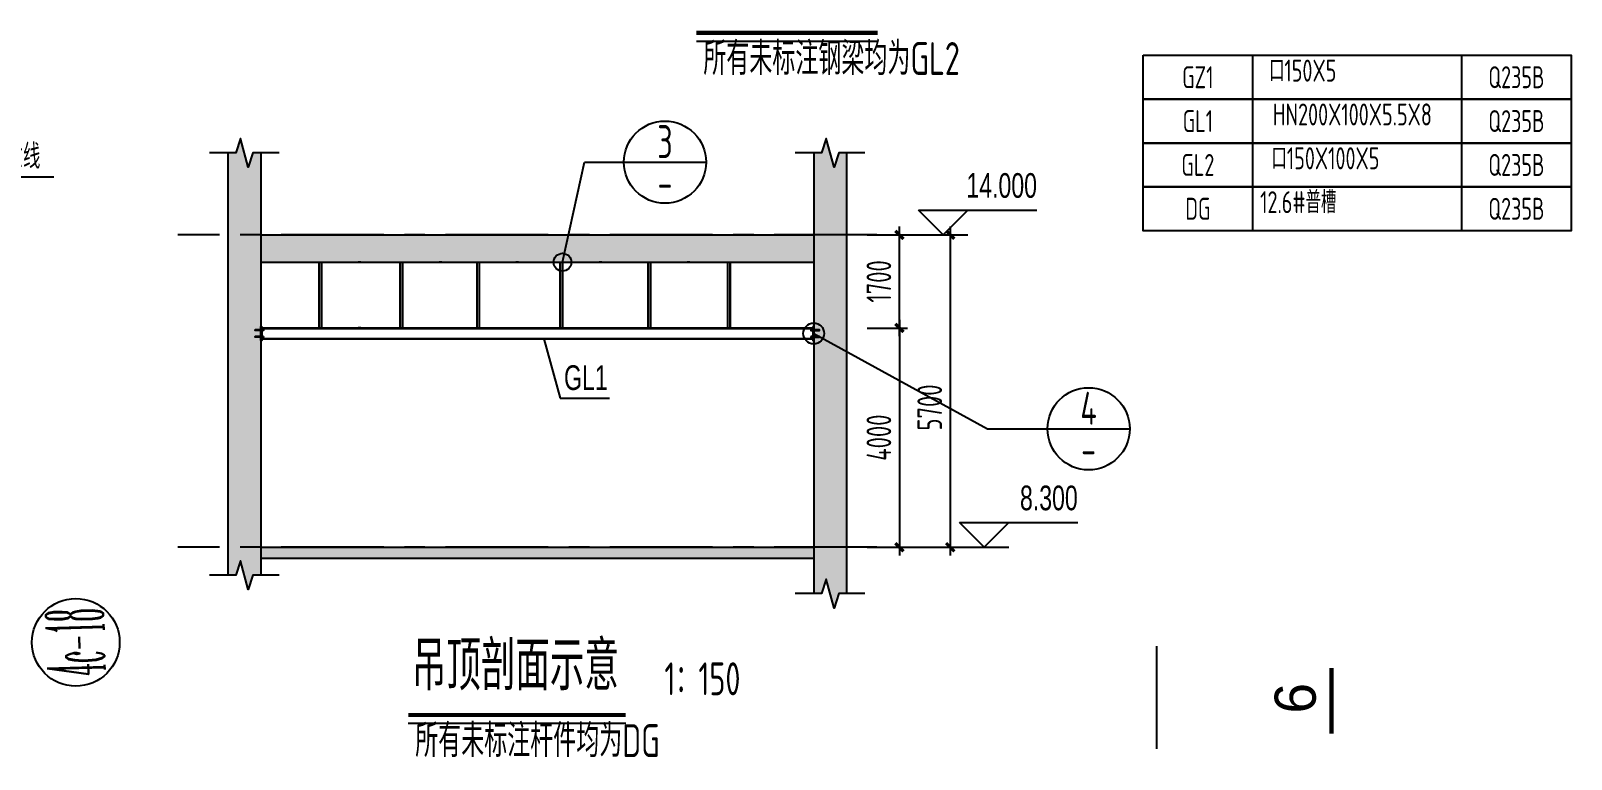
# Model space of a CAD drawing. Extents: x -803796 to -501762, y -1479216 to -846035.
# Drawn here: x -553174 to -525059, y -883356 to -870068 of the extents above; entities that cross this region are included whole.
import ezdxf
from ezdxf.enums import TextEntityAlignment as Align

# ---------------------------------------------------------------- set-up
doc = ezdxf.new("R2010")
doc.units = 0
doc.header["$LTSCALE"] = 1500
doc.linetypes.add('CENTER', pattern=[2, 1.25, -0.25, 0.25, -0.25])
doc.linetypes.add('DASHED', pattern=[19.05, 12.7, -6.35])
doc.layers.get('0').update_dxf_attribs({"linetype": 'CONTINUOUS'})
doc.layers.get('Defpoints').update_dxf_attribs({"linetype": 'CONTINUOUS'})
for name, color, linetype in [('AR-INT DECO', 140, 'CONTINUOUS'), ('AXIS', 253, 'CENTER'), ('DIM', 3, 'CONTINUOUS'), ('HATCH', 254, 'CONTINUOUS'), ('NUM', 7, 'CONTINUOUS'), ('P-WALL-ORIG', 6, 'CONTINUOUS'), ('STXT_XG_END_THIN', 2, 'CONTINUOUS'), ('STXT_XG_THIN', 2, 'CONTINUOUS'), ('STXT_XG_TNDSH', 6, 'DASHED'), ('TAB', 7, 'CONTINUOUS'), ('TEXT', 7, 'CONTINUOUS'), ('THICK', 6, 'CONTINUOUS'), ('THIN', 7, 'CONTINUOUS'), ('XREF-GRID-04区$0$AXIS', 3, 'CONTINUOUS')]:
    doc.layers.add(name, color=color, linetype=linetype)
doc.styles.add('TSSD_Dimension', font='Tssdeng.shx', dxfattribs={"width": 0.7, "bigfont": 'hztxt.shx'})
doc.styles.add('TSSD_Label', font='tj03-romans1.shx', dxfattribs={"width": 0.7, "bigfont": 'hztxt.shx'})
doc.styles.add('TSSD_NORM', font='tssdeng.shx', dxfattribs={"width": 0.7, "bigfont": 'hztxt.shx'})
doc.styles.add('TSSD_Num', font='tssdeng.shx', dxfattribs={"width": 0.7, "bigfont": 'hztxt.shx'})
doc.styles.add('XREF-GRID-04区$0$_TCH_AXIS', font='COMPLEX', dxfattribs={"bigfont": 'GBCBIG'})
doc.dimstyles.new('TSSD_150_150', dxfattribs={"dimtxt": 450, "dimasz": 150, "dimexe": 150, "dimexo": 375, "dimgap": 150, "dimtad": 1, "dimdec": 0, "dimzin": 0, "dimdsep": 46, "dimtxsty": 'TSSD_Dimension', "dimblk": 'ARCHTICK', "dimblk1": 'ARCHTICK', "dimblk2": 'ARCHTICK', "dimcen": 0, "dimdle": 150, "dimclrt": 7, "dimadec": 0, "dimazin": 0, "dimtfac": 1, "dimtdec": 0, "dimtix": 1, "dimtmove": 2, "dimatfit": 3, "dimfxl": 1, "dimtolj": 1, "dimtzin": 0, "dimarcsym": 0})
pattern_1 = [(50, (-11402.73, 69024.31), (179.315046, -15.688034), [18.75, -206.25]), (355, (-11402.73, 69024.31), (-34.687833, 188.048033), [15, -165]), (100.4514, (-11387.79, 69023), (144.627345, 172.359886), [15.935047, -175.285528]), (46.1842, (-11402.73, 69074.3), (266.81026, -41.379754), [28.125, -309.375]), (96.6356, (-11380.5, 69070.86), (233.665676, 243.52947), [23.90257, -262.92825]), (351.1842, (-11402.73, 69074.3), (233.665486, 243.52965), [22.5, -247.5]), (21, (-11377.73, 69061.81), (149.226763, -100.654723), [18.75, -206.25]), (326, (-11377.73, 69061.81), (60.828833, 181.28751), [15, -165]), (71.4514, (-11365.3, 69053.42), (210.055657, 80.632624), [15.935047, -175.285528]), (45, (-11402.73, 69024.31), (-141.421356, 141.421356), [])]

# ---------------------------------------------------------------- blocks, each defined once
blk = doc.blocks.new('_ArchTick')
at = {"color": 0, "linetype": 'ByBlock', "const_width": 0.4}
blk.add_lwpolyline([(-0.5, -0.5), (0.5, 0.5)], dxfattribs=at)
blk = doc.blocks.new('*D80')
at = {"layer": 'Defpoints', "color": 0, "transparency": 16777216}
for p in [(-538284, -873790), (-537320, -873790), (-538284, -875490)]:
    blk.add_point(p, dxfattribs=at)
at = {"layer": 'DIM', "color": 0, "lineweight": -2, "transparency": 16777216}
for p, q in [((-537909, -873790), (-537170, -873790)), ((-537320, -875640), (-537320, -873640)), ((-537909, -875490), (-537170, -875490))]:
    blk.add_line(p, q, dxfattribs=at)
at = {"layer": 'DIM', "color": 0, "lineweight": -2, "transparency": 16777216, "xscale": 150, "yscale": 150, "zscale": 150}
for p, rotation in [((-537320, -873790), 90), ((-537320, -875490), 270)]:
    blk.add_blockref('_ArchTick', p, dxfattribs=dict(at, rotation=rotation))
at = {"layer": 'DIM', "color": 7, "transparency": 16777216, "insert": (-537695, -874640), "char_height": 450, "attachment_point": 5, "rotation": 90, "style": 'TSSD_Dimension'}
blk.add_mtext('\\A1;1700', dxfattribs=at)
blk = doc.blocks.new('*D81')
at = {"layer": 'Defpoints', "color": 0, "transparency": 16777216}
for p in [(-538284, -875490), (-538284, -879490), (-537320, -879490)]:
    blk.add_point(p, dxfattribs=at)
at = {"layer": 'DIM', "color": 0, "lineweight": -2, "transparency": 16777216}
for p, q in [((-537909, -875490), (-537170, -875490)), ((-537320, -875340), (-537320, -879640)), ((-537909, -879490), (-537170, -879490))]:
    blk.add_line(p, q, dxfattribs=at)
at = {"layer": 'DIM', "color": 0, "lineweight": -2, "transparency": 16777216, "xscale": 150, "yscale": 150, "zscale": 150}
for p, rotation in [((-537320, -875490), 90), ((-537320, -879490), 270)]:
    blk.add_blockref('_ArchTick', p, dxfattribs=dict(at, rotation=rotation))
at = {"layer": 'DIM', "color": 7, "transparency": 16777216, "insert": (-537695, -877490), "char_height": 450, "attachment_point": 5, "rotation": 90, "style": 'TSSD_Dimension'}
blk.add_mtext('\\A1;4000', dxfattribs=at)
blk = doc.blocks.new('*D82')
at = {"layer": 'Defpoints', "color": 0, "transparency": 16777216}
for p in [(-537984, -873790), (-537984, -879490), (-536392, -879490)]:
    blk.add_point(p, dxfattribs=at)
at = {"layer": 'DIM', "color": 0, "lineweight": -2, "transparency": 16777216}
for p, q in [((-537609, -873790), (-536242, -873790)), ((-536392, -873640), (-536392, -879640)), ((-537609, -879490), (-536242, -879490))]:
    blk.add_line(p, q, dxfattribs=at)
at = {"layer": 'DIM', "color": 0, "lineweight": -2, "transparency": 16777216, "xscale": 150, "yscale": 150, "zscale": 150}
for p, rotation in [((-536392, -873790), 90), ((-536392, -879490), 270)]:
    blk.add_blockref('_ArchTick', p, dxfattribs=dict(at, rotation=rotation))
at = {"layer": 'DIM', "color": 7, "transparency": 16777216, "insert": (-536767, -876940), "char_height": 450, "attachment_point": 5, "rotation": 90, "style": 'TSSD_Dimension'}
blk.add_mtext('\\A1;5700', dxfattribs=at)
blk = doc.blocks.new('A$C01594A37')
at = {"layer": 'AR-INT DECO'}
for p, q in [((-125, 2336), (-125, 782)), ((-5, 2336), (-5, 782)), ((1075, 2336), (1075, 782)), ((1195, 2336), (1195, 782))]:
    blk.add_line(p, q, dxfattribs=at)
for points in [[(-765, 1994), (1835, 1994), (1835, 1834), (-765, 1834)], [(-125, 2336), (-5, 2336), (-5, 782), (-125, 782)], [(1075, 2336), (1195, 2336), (1195, 782), (1075, 782)]]:
    blk.add_lwpolyline(points, close=True, dxfattribs=at)
blk = doc.blocks.new('ts_idx')
at = {"color": 0, "linetype": 'ByBlock', "lineweight": -2}
blk.add_line((-0.5, 0), (0.5, 0), dxfattribs=at)
blk.add_circle((0, 0), 0.5, dxfattribs=at)
at = {"color": 0, "linetype": 'ByBlock', "lineweight": -2, "style": 'TSSD_Num', "width": 0.7}
for tag, p in [('1', (0, 0.25)), ('A', (0, -0.25))]:
    blk.add_attdef(tag, text='', height=0.4, dxfattribs=at).set_placement(p, align=Align.MIDDLE_CENTER)

msp = doc.modelspace()

# ---------------------------------------------------------------- hatches: boundary and pattern name
at = {"layer": 'HATCH'}
h = msp.add_hatch(dxfattribs=at)
h.set_pattern_fill('ARMOREDW', color=256, scale=25, style=0)
h.set_pattern_definition(pattern_1)
h.paths.add_polyline_path([(-548975.9, -872294.7), (-549119.9, -872294.7), (-549203.9, -872558.7), (-549347.9, -872030.7), (-549431.9, -872294.7), (-549575.9, -872294.7), (-549575.9, -879998.6), (-549431.9, -879998.6), (-549347.9, -879734.6), (-549203.9, -880262.6), (-549119.9, -879998.6), (-548975.9, -879998.6)])
h = msp.add_hatch(dxfattribs=at)
h.set_pattern_fill('ARMOREDW', color=256, scale=25, style=0)
h.set_pattern_definition(pattern_1)
h.paths.add_polyline_path([(-538284.3, -872294.7), (-538428.3, -872294.7), (-538512.3, -872558.7), (-538656.3, -872030.7), (-538740.3, -872294.7), (-538884.3, -872294.7), (-538884.3, -880334.5), (-538740.3, -880334.5), (-538656.3, -880070.5), (-538512.3, -880598.5), (-538428.3, -880334.5), (-538284.3, -880334.5)])
h = msp.add_hatch(dxfattribs=at)
h.set_pattern_fill('ARMOREDW', color=256, scale=25, style=0)
h.set_pattern_definition([(50, (-16540.79, -12281.03), (179.315046, -15.688034), [18.75, -206.25]), (355, (-16540.8, -12281.03), (-34.687833, 188.048033), [15, -165]), (100.4514, (-16525.85, -12282.33), (144.627345, 172.359886), [15.935047, -175.285528]), (46.1842, (-16540.8, -12231.03), (266.81026, -41.379754), [28.125, -309.375]), (96.6356, (-16518.56, -12234.47), (233.665676, 243.52947), [23.90257, -262.92825]), (351.1842, (-16540.8, -12231.03), (233.66549, 243.52965), [22.5, -247.5]), (21, (-16515.79, -12243.53), (149.226763, -100.654723), [18.75, -206.25]), (326, (-16515.8, -12243.53), (60.828833, 181.28751), [15, -165]), (71.4514, (-16503.36, -12251.91), (210.055657, 80.632624), [15.935047, -175.285528]), (45, (-16540.8, -12281.03), (-141.421356, 141.421356), [])])
h.paths.add_polyline_path([(-548975.9, -873789.8), (-548975.9, -874289.8), (-538884.3, -874289.8), (-538884.3, -873789.8)])
h = msp.add_hatch(dxfattribs=at)
h.set_pattern_fill('ARMOREDW', color=256, scale=25, style=0)
h.set_pattern_definition([(50, (-16540.79, -12281.03), (179.315046, -15.688034), [18.75, -206.25]), (355, (-16540.8, -12281.03), (-34.687833, 188.048033), [15, -165]), (100.4514, (-16525.85, -12282.33), (144.627345, 172.359886), [15.935047, -175.285528]), (46.1842, (-16540.8, -12231.03), (266.81026, -41.379754), [28.125, -309.375]), (96.6356, (-16518.56, -12234.47), (233.665676, 243.52947), [23.90257, -262.92825]), (351.1842, (-16540.8, -12231.03), (233.66549, 243.52965), [22.5, -247.5]), (21, (-16515.79, -12243.53), (149.226763, -100.654723), [18.75, -206.25]), (326, (-16515.8, -12243.53), (60.828833, 181.28751), [15, -165]), (71.4514, (-16503.36, -12251.91), (210.055657, 80.632624), [15.935047, -175.285528]), (45, (-16540.8, -12281.03), (-141.421356, 141.421356), [])])
h.paths.add_polyline_path([(-548975.9, -879489.8), (-548975.9, -879689.8), (-538884.3, -879689.8), (-538884.3, -879489.8)])

# ---------------------------------------------------------------- linework, layer by layer
at = {"layer": 'AR-INT DECO'}
for p, q in [((-549575.9, -872294.7, -3.1), (-549575.9, -879998.6, -3.1)), ((-548975.9, -872294.7, -3.1), (-548975.9, -879998.6, -3.1)), ((-538884.3, -872294.7, -3.1), (-538884.3, -880334.5, -3.1)), ((-538284.3, -872294.7, -3.1), (-538284.3, -880334.5, -3.1)), ((-548975.9, -873789.8, -3.1), (-538884.3, -873789.8, -3.1)), ((-548975.9, -874289.8, -3.1), (-538884.3, -874289.8, -3.1)), ((-548959.9, -875489.8, -3.1), (-538884.3, -875489.8, -3.1)), ((-548959.9, -875497.8, -3.1), (-538900.3, -875497.8, -3.1)), ((-538884.3, -875689.8, -3.1), (-538884.3, -875489.8, -3.1)), ((-548959.9, -875681.8, -3.1), (-538900.3, -875681.8, -3.1)), ((-548959.9, -875689.8, -3.1), (-538900.3, -875689.8, -3.1)), ((-548975.9, -879489.8, -3.1), (-538884.3, -879489.8, -3.1)), ((-548975.9, -879689.8, -3.1), (-538884.3, -879689.8, -3.1))]:
    msp.add_line(p, q, dxfattribs=at)
for centre, radius in [((-543469.1, -874289.8, -3.1), 162.5), ((-538884.3, -875589.8, -3.1), 189.8)]:
    msp.add_circle(centre, radius, dxfattribs=at)
at = {"layer": 'AXIS'}
for p, q in [((-537729.3, -873789.8, -3.1), (-550488.2, -873789.8, -3.1)), ((-537729.3, -879489.8, -3.1), (-550488.2, -879489.8, -3.1)), ((-532625.8, -881293.1), (-532625.8, -887933.5))]:
    msp.add_line(p, q, dxfattribs=at)
at = {"layer": 'NUM', "const_width": 75, "elevation": -3.1}
for points in [[(-541025.8, -870105.8), (-537716.9, -870105.8)], [(-546285.4, -882550), (-542314.1, -882550)]]:
    msp.add_lwpolyline(points, dxfattribs=at)
at = {"layer": 'NUM', "elevation": -3.1}
for points in [[(-541025.8, -870255.8), (-537716.9, -870255.8)], [(-546285.4, -882700), (-542314.1, -882700)]]:
    msp.add_lwpolyline(points, dxfattribs=at)
at = {"layer": 'P-WALL-ORIG', "color": 1, "elevation": -6.2}
msp.add_lwpolyline([(-555315.3, -874095.5), (-554575.4, -872733.7), (-552751.7, -872733.7)], dxfattribs=at)
at = {"layer": 'STXT_XG_END_THIN'}
for p, q in [((-547152.8, -874289.8, -3.1), (-547200.8, -874289.8, -3.1)), ((-545674.2, -874289.8, -3.1), (-545722.2, -874289.8, -3.1)), ((-544271.4, -874289.8, -3.1), (-544319.4, -874289.8, -3.1)), ((-542752.6, -874289.8, -3.1), (-542800.6, -874289.8, -3.1)), ((-541147.9, -874289.8, -3.1), (-541195.9, -874289.8, -3.1)), ((-547152.8, -875489.8, -3.1), (-547200.8, -875489.8, -3.1))]:
    msp.add_line(p, q, dxfattribs=at)
at = {"layer": 'STXT_XG_THIN'}
for p, q in [((-547917.3, -874289.8, -3.1), (-547917.3, -875489.8, -3.1)), ((-547869.3, -874289.8, -3.1), (-547869.3, -875489.8, -3.1)), ((-546438.7, -874289.8, -3.1), (-546438.7, -875489.8, -3.1)), ((-546390.7, -874289.8, -3.1), (-546390.7, -875489.8, -3.1)), ((-545035.9, -874289.8, -3.1), (-545035.9, -875489.8, -3.1)), ((-544987.9, -874289.8, -3.1), (-544987.9, -875489.8, -3.1)), ((-543517.1, -874289.8, -3.1), (-543517.1, -875489.8, -3.1)), ((-543469.1, -874289.8, -3.1), (-543469.1, -875489.8, -3.1)), ((-541912.4, -874289.8, -3.1), (-541912.4, -875489.8, -3.1)), ((-541864.4, -874289.8, -3.1), (-541864.4, -875489.8, -3.1)), ((-540459.4, -874289.8, -3.1), (-540459.4, -875489.8, -3.1)), ((-540411.4, -874289.8, -3.1), (-540411.4, -875489.8, -3.1))]:
    msp.add_line(p, q, dxfattribs=at)
at = {"layer": 'STXT_XG_TNDSH'}
for p, q in [((-547874.6, -874289.8, -3.1), (-547874.6, -875489.8, -3.1)), ((-546396, -874289.8, -3.1), (-546396, -875489.8, -3.1)), ((-544993.2, -874289.8, -3.1), (-544993.2, -875489.8, -3.1)), ((-543474.4, -874289.8, -3.1), (-543474.4, -875489.8, -3.1)), ((-541869.7, -874289.8, -3.1), (-541869.7, -875489.8, -3.1)), ((-540416.7, -874289.8, -3.1), (-540416.7, -875489.8, -3.1))]:
    msp.add_line(p, q, dxfattribs=at)
at = {"layer": 'TAB'}
for p, q in [((-530872.6, -870514.9, -3.1), (-530872.6, -872114.9, -3.1)), ((-527058.9, -870514.9, -3.1), (-527058.9, -872114.9, -3.1)), ((-530872.6, -872114.9, -3.1), (-530872.6, -873714.9, -3.1)), ((-527058.9, -872114.9, -3.1), (-527058.9, -873714.9, -3.1))]:
    msp.add_line(p, q, dxfattribs=at)
at = {"layer": 'TAB', "elevation": -3.1}
for points in [[(-532872.6, -870514.9), (-525058.9, -870514.9), (-525058.9, -871314.9), (-532872.6, -871314.9)], [(-532872.6, -871314.9), (-525058.9, -871314.9), (-525058.9, -872114.9), (-532872.6, -872114.9)], [(-532872.6, -872114.9), (-525058.9, -872114.9), (-525058.9, -872914.9), (-532872.6, -872914.9)], [(-532872.6, -872914.9), (-525058.9, -872914.9), (-525058.9, -873714.9), (-532872.6, -873714.9)]]:
    msp.add_lwpolyline(points, close=True, dxfattribs=at)
at = {"layer": 'TEXT'}
for p, q in [((-543810.4, -875689.8, -3.1), (-543511.4, -876770.9, -3.1)), ((-543511.4, -876770.9, -3.1), (-542608.6, -876770.9, -3.1))]:
    msp.add_line(p, q, dxfattribs=at)
at = {"layer": 'THICK', "const_width": 75}
msp.add_lwpolyline([(-529433.7, -882891.1), (-529433.7, -881691.1)], dxfattribs=at)
at = {"layer": 'THIN'}
for p, q in [((-543469.1, -874289.8, -3.1), (-543068.8, -872464.8, -3.1)), ((-543068.8, -872464.8, -3.1), (-542348.9, -872464.8, -3.1)), ((-536519.2, -873789.8, -3.1), (-536969.2, -873339.8, -3.1)), ((-536969.2, -873339.8, -3.1), (-536069.2, -873339.8, -3.1)), ((-536519.2, -873789.8, -3.1), (-536069.2, -873339.8, -3.1)), ((-536069.2, -873339.8, -3.1), (-534809.2, -873339.8, -3.1)), ((-537473.8, -873789.8, -3.1), (-536069.2, -873789.8, -3.1)), ((-538884.3, -875589.8, -3.1), (-535712.5, -877328.7, -3.1)), ((-535712.5, -877328.7, -3.1), (-534617.2, -877328.7, -3.1)), ((-535775.3, -879489.8, -3.1), (-536225.3, -879039.8, -3.1)), ((-536225.3, -879039.8, -3.1), (-535325.3, -879039.8, -3.1)), ((-535775.3, -879489.8, -3.1), (-535325.3, -879039.8, -3.1)), ((-535325.3, -879039.8, -3.1), (-534065.3, -879039.8, -3.1)), ((-536730, -879489.8, -3.1), (-535325.3, -879489.8, -3.1))]:
    msp.add_line(p, q, dxfattribs=at)
at = {"layer": 'THIN', "elevation": -3.1}
for points in [[(-548639.9, -872294.7), (-549119.9, -872294.7), (-549203.9, -872558.7), (-549347.9, -872030.7), (-549431.9, -872294.7), (-549911.9, -872294.7)], [(-537948.3, -872294.7), (-538428.3, -872294.7), (-538512.3, -872558.7), (-538656.3, -872030.7), (-538740.3, -872294.7), (-539220.3, -872294.7)], [(-548639.9, -879998.6), (-549119.9, -879998.6), (-549203.9, -880262.6), (-549347.9, -879734.6), (-549431.9, -879998.6), (-549911.9, -879998.6)], [(-537948.3, -880334.5), (-538428.3, -880334.5), (-538512.3, -880598.5), (-538656.3, -880070.5), (-538740.3, -880334.5), (-539220.3, -880334.5)]]:
    msp.add_lwpolyline(points, dxfattribs=at)
at = {"layer": 'XREF-GRID-04区$0$AXIS'}
msp.add_circle((-552352.2, -881225, -6.2), 800, dxfattribs=at)

# ---------------------------------------------------------------- block references
at = {"layer": 'AR-INT DECO', "yscale": 0.1, "zscale": 0.1}
for p, xscale, rotation in [((-549159.4, -875536.3, -3.1), 0.1, 270), ((-538700.9, -875536.3, -3.1), -0.1, 90)]:
    msp.add_blockref('A$C01594A37', p, dxfattribs=dict(at, xscale=xscale, rotation=rotation))
at = {"layer": 'THIN'}
ref = msp.add_blockref('ts_idx', (-541598.9, -872464.8, -3.1), dxfattribs=dict(at, xscale=1500, yscale=1500, zscale=1500))
ref.add_attrib('3', '3', dxfattribs={"height": 600, "style": 'TSSD_Num', "width": 0.7}).set_placement((-541598.9, -872089.8, -3.1), align=Align.MIDDLE_CENTER)
ref.add_attrib('-', '-', dxfattribs={"height": 600, "style": 'TSSD_Num', "width": 0.7}).set_placement((-541598.9, -872839.8, -3.1), align=Align.MIDDLE_CENTER)
ref = msp.add_blockref('ts_idx', (-533867.2, -877328.7, -3.1), dxfattribs=dict(at, xscale=1500, yscale=1500, zscale=1500))
ref.add_attrib('4', '4', dxfattribs={"height": 600, "style": 'TSSD_Num', "width": 0.7}).set_placement((-533867.2, -876953.7, -3.1), align=Align.MIDDLE_CENTER)
ref.add_attrib('-', '-', dxfattribs={"height": 600, "style": 'TSSD_Num', "width": 0.7}).set_placement((-533867.2, -877703.7, -3.1), align=Align.MIDDLE_CENTER)

# ---------------------------------------------------------------- texts
at = {"layer": 'NUM', "style": 'TSSD_NORM', "width": 0.7}
for s, height, p in [('所有未标注钢梁均为GL2', 600, (-540899.2, -871053.6, -3.1)), ('吊顶剖面示意', 900, (-546219.5, -882370, -3.1)), (' 1：150', 600, (-541864.1, -882370, -3.1)), ('所有未标注杆件均为DG', 600, (-546158.8, -883497.7, -3.1))]:
    msp.add_text(s, height=height, dxfattribs=at).set_placement(p, align=Align.BOTTOM_LEFT)
at = {"layer": 'P-WALL-ORIG', "color": 1, "style": 'TSSD_Label', "width": 0.7}
msp.add_text('边界示意线', height=450, dxfattribs=at).set_placement((-554575.4, -872583.7, -6.2))
at = {"layer": 'TAB', "style": 'TSSD_NORM', "width": 0.7}
for s, p in [('GZ1', (-531872.6, -870914.9, -3.1)), ('Q235B', (-526058.9, -870914.9, -3.1)), ('GL1', (-531872.6, -871714.9, -3.1)), ('Q235B', (-526058.9, -871714.9, -3.1)), ('GL2', (-531872.6, -872514.9, -3.1)), ('Q235B', (-526058.9, -872514.9, -3.1)), ('DG', (-531872.6, -873314.9, -3.1)), ('Q235B', (-526058.9, -873314.9, -3.1))]:
    msp.add_text(s, height=400, dxfattribs=at).set_placement(p, align=Align.MIDDLE_CENTER)
for s, p in [('口150X5', (-529959.4, -871114.9, -3.1)), ('HN200X100X5.5X8', (-529053.1, -871914.9, -3.1)), ('口150X100X5', (-529543.9, -872714.9, -3.1)), ('12.6#普槽', (-530041.1, -873514.9, -3.1))]:
    msp.add_text(s, height=400.5, dxfattribs=at).set_placement(p, align=Align.BOTTOM_CENTER)
at = {"layer": 'TEXT', "style": 'TSSD_Label', "width": 0.7}
msp.add_text('GL1', height=450, dxfattribs=at).set_placement((-543441.8, -876620.9, -3.1))
at = {"layer": 'THICK', "style": 'TSSD_Label'}
msp.add_text('6', height=750, rotation=90, dxfattribs=at).set_placement((-529721.2, -882523.3))
at = {"layer": 'THIN', "style": 'TSSD_Label', "width": 0.7}
for s, p in [('14.000', (-534809.2, -873249.8, -3.1)), ('8.300', (-534065.3, -878949.8, -3.1))]:
    msp.add_text(s, height=450, dxfattribs=at).set_placement(p, align=Align.BOTTOM_RIGHT)
at = {"layer": 'XREF-GRID-04区$0$AXIS', "color": 7, "style": 'XREF-GRID-04区$0$_TCH_AXIS', "width": 0.257862}
msp.add_text('4c-18', height=1050, rotation=91.57625, dxfattribs=at).set_placement((-551820.8, -881823.1, -6.2), (-551854.5, -880598.7, -6.2), align=Align.FIT)

# ---------------------------------------------------------------- dimensions: what is measured, and where the dimension line sits
at = {"layer": 'DIM'}
for base, p2, picture, middle in [((-537319.9, -873789.8, -3.1), (-538284.3, -873789.8, -3.1), '*D80', (-537694.9, -874639.8, -3.1)), ((-537319.9, -879489.8, -3.1), (-538284.3, -879489.8, -3.1), '*D81', (-537694.9, -877489.8, -3.1))]:
    dim = msp.add_linear_dim(base=base, p1=(-538284.3, -875489.8, -3.1), p2=p2, angle=90, dimstyle='TSSD_150_150', dxfattribs=at)
    dim.commit()
    dim.dimension.update_dxf_attribs({"geometry": picture, "text_midpoint": middle})
dim = msp.add_linear_dim(base=(-536392, -879489.8, -3.1), p1=(-537984.4, -873789.8, -3.1), p2=(-537984.4, -879489.8, -3.1), angle=90, dimstyle='TSSD_150_150', dxfattribs=at)
dim.commit()
dim.dimension.update_dxf_attribs({"geometry": '*D82', "text_midpoint": (-536767, -876939.8, -3.1), "dimtype": 160})

doc.saveas('drawing.dxf')
